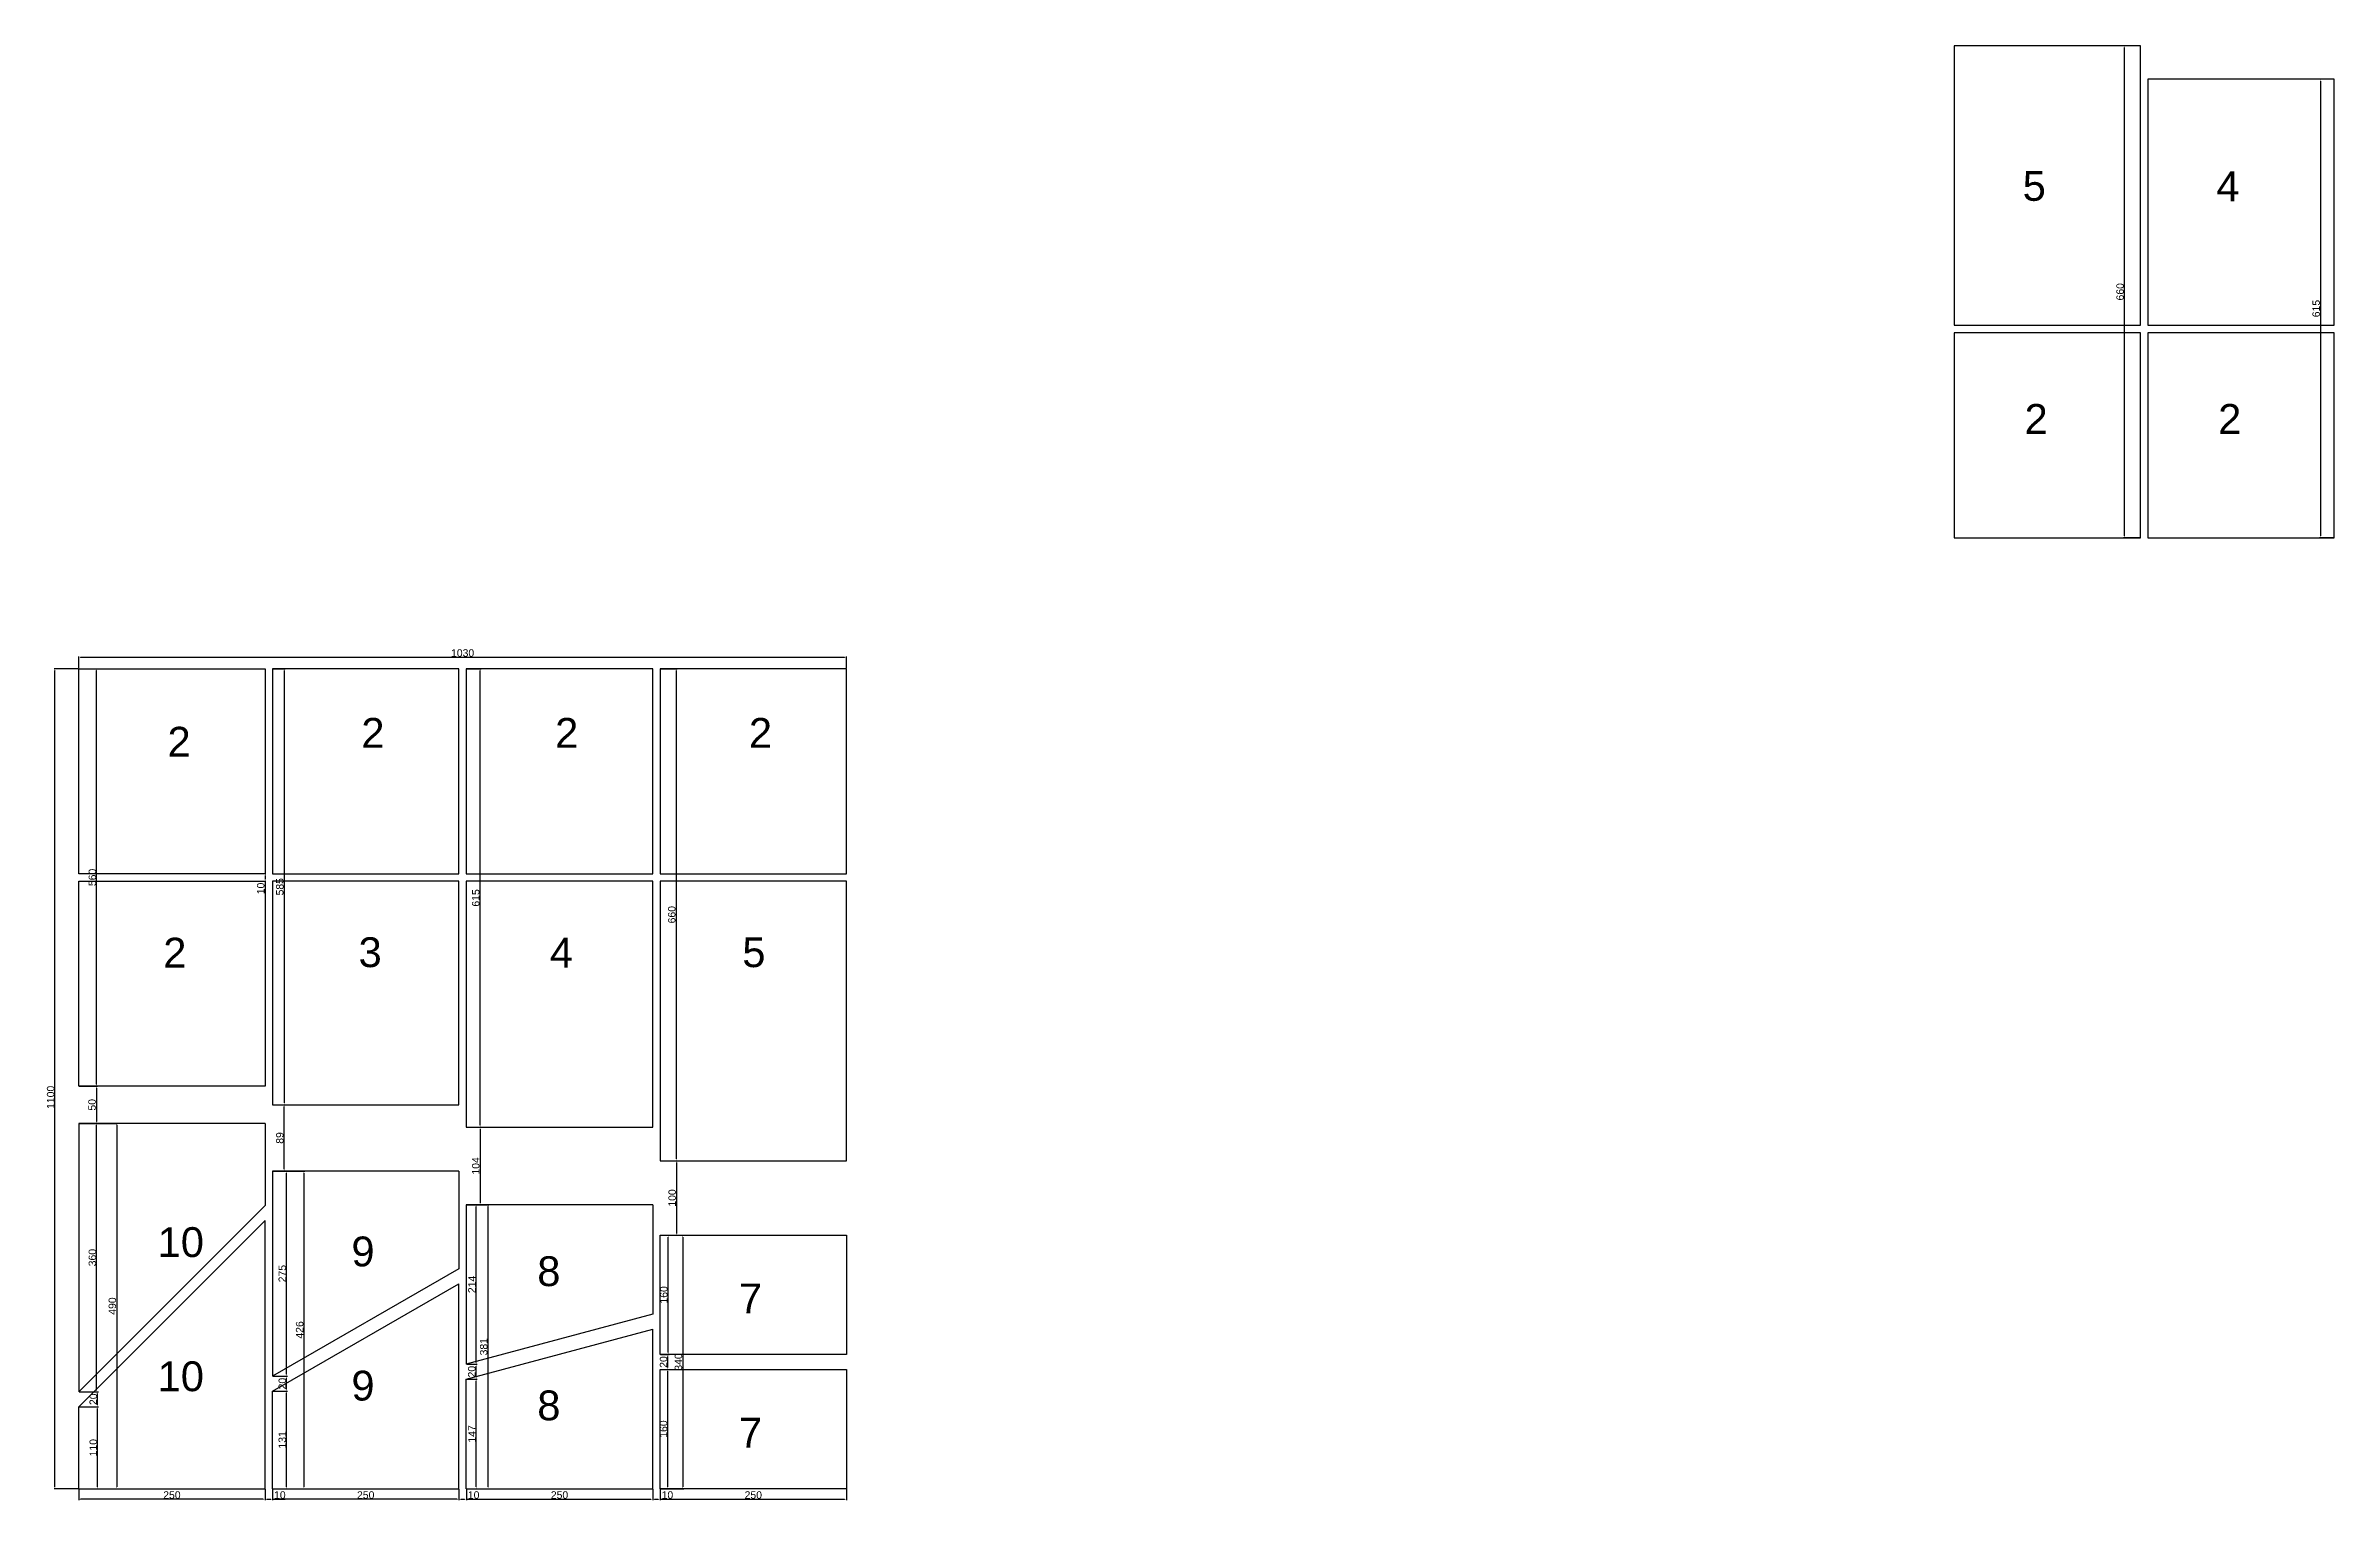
# Model space of a CAD drawing. Header units: millimetres. Extents: x -4275 to 17266, y -15886 to 5463.
# Drawn here: x 8340 to 11411, y -4808 to -2857 of the extents above; entities that cross this region are included whole.
import ezdxf

# ---------------------------------------------------------------- set-up
doc = ezdxf.new("R2010")
doc.units = ezdxf.units.MM
doc.layers.add('尺寸标注', color=6, linetype='Continuous')
doc.layers.add('标号', color=4, linetype='Continuous')
doc.styles.get("Standard").update_dxf_attribs({"font": 'arial.ttf'})
doc.dimstyles.new('ISO-25-JHF', dxfattribs={"dimtxt": 10, "dimasz": 2.5, "dimexe": 1.25, "dimexo": 0.625, "dimtad": 1, "dimtxsty": 'Standard', "dimcen": 2.5, "dimadec": 0, "dimazin": 0, "dimtfac": 1, "dimtmove": 0, "dimatfit": 3, "dimfxl": 1, "dimarcsym": 0})

# ---------------------------------------------------------------- blocks, each defined once
blk = doc.blocks.new('*D156')
at = {"layer": 'Defpoints', "color": 0, "transparency": 16777216}
for p in [(8384.5, -3693), (8408.5, -3693), (8384.5, -4253)]:
    blk.add_point(p, dxfattribs=at)
at = {"layer": '尺寸标注', "color": 0, "lineweight": -2, "transparency": 16777216}
for p, q in [((8385.1, -3693), (8409.7, -3693)), ((8408.5, -4250.5), (8408.5, -3695.5)), ((8385.1, -4253), (8409.7, -4253))]:
    blk.add_line(p, q, dxfattribs=at)
at = {"layer": '尺寸标注', "color": 0, "transparency": 16777216}
for points in [[(8408.1, -3695.5), (8408.9, -3695.5), (8408.5, -3693)], [(8408.1, -4250.5), (8408.9, -4250.5), (8408.5, -4253)]]:
    blk.add_solid(points, dxfattribs=at)
at = {"layer": '尺寸标注', "color": 0, "transparency": 16777216, "insert": (8402.8, -3973), "char_height": 10, "attachment_point": 5, "rotation": 90}
blk.add_mtext('560', dxfattribs=at)
blk = doc.blocks.new('*D159')
at = {"layer": 'Defpoints', "color": 0, "transparency": 16777216}
for p in [(8644.5, -3693), (8644.5, -4278), (8660.1, -4278)]:
    blk.add_point(p, dxfattribs=at)
at = {"layer": '尺寸标注', "color": 0, "lineweight": -2, "transparency": 16777216}
for p, q in [((8645.1, -3693), (8661.3, -3693)), ((8660.1, -3695.5), (8660.1, -4275.5)), ((8645.1, -4278), (8661.3, -4278))]:
    blk.add_line(p, q, dxfattribs=at)
at = {"layer": '尺寸标注', "color": 0, "transparency": 16777216}
for points in [[(8659.7, -3695.5), (8660.5, -3695.5), (8660.1, -3693)], [(8659.7, -4275.5), (8660.5, -4275.5), (8660.1, -4278)]]:
    blk.add_solid(points, dxfattribs=at)
at = {"layer": '尺寸标注', "color": 0, "transparency": 16777216, "insert": (8654.3, -3985.5), "char_height": 10, "attachment_point": 5, "rotation": 90}
blk.add_mtext('585', dxfattribs=at)
blk = doc.blocks.new('*D160')
at = {"layer": 'Defpoints', "color": 0, "transparency": 16777216}
for p in [(8904.5, -3693), (8923, -3693), (8904.5, -4308)]:
    blk.add_point(p, dxfattribs=at)
at = {"layer": '尺寸标注', "color": 0, "lineweight": -2, "transparency": 16777216}
for p, q in [((8905.1, -3693), (8924.2, -3693)), ((8923, -4305.5), (8923, -3695.5)), ((8905.1, -4308), (8924.2, -4308))]:
    blk.add_line(p, q, dxfattribs=at)
at = {"layer": '尺寸标注', "color": 0, "transparency": 16777216}
for points in [[(8922.5, -3695.5), (8923.4, -3695.5), (8923, -3693)], [(8922.5, -4305.5), (8923.4, -4305.5), (8923, -4308)]]:
    blk.add_solid(points, dxfattribs=at)
at = {"layer": '尺寸标注', "color": 0, "transparency": 16777216, "insert": (8917.2, -4000.5), "char_height": 10, "attachment_point": 5, "rotation": 90}
blk.add_mtext('615', dxfattribs=at)
blk = doc.blocks.new('*D161')
at = {"layer": 'Defpoints', "color": 0, "transparency": 16777216}
for p in [(9164.5, -3693), (9164.5, -4353), (9186, -4353)]:
    blk.add_point(p, dxfattribs=at)
at = {"layer": '尺寸标注', "color": 0, "lineweight": -2, "transparency": 16777216}
for p, q in [((9165.1, -3693), (9187.2, -3693)), ((9186, -3695.5), (9186, -4350.5)), ((9165.1, -4353), (9187.2, -4353))]:
    blk.add_line(p, q, dxfattribs=at)
at = {"layer": '尺寸标注', "color": 0, "transparency": 16777216}
for points in [[(9185.6, -3695.5), (9186.4, -3695.5), (9186, -3693)], [(9185.6, -4350.5), (9186.4, -4350.5), (9186, -4353)]]:
    blk.add_solid(points, dxfattribs=at)
at = {"layer": '尺寸标注', "color": 0, "transparency": 16777216, "insert": (9180.2, -4023), "char_height": 10, "attachment_point": 5, "rotation": 90}
blk.add_mtext('660', dxfattribs=at)
blk = doc.blocks.new('*D166')
at = {"layer": 'Defpoints', "color": 0, "transparency": 16777216}
for p in [(8634.5, -3968), (8634.5, -3978), (8634.5, -3978)]:
    blk.add_point(p, dxfattribs=at)
at = {"layer": '尺寸标注', "color": 0, "lineweight": -2, "transparency": 16777216}
for p, q in [((8634.5, -3970.5), (8634.5, -3975.5)), ((8634.5, -3978), (8634.5, -3995.1)), ((8635.1, -3968), (8635.7, -3968)), ((8635.1, -3978), (8635.7, -3978))]:
    blk.add_line(p, q, dxfattribs=at)
at = {"layer": '尺寸标注', "color": 0, "transparency": 16777216}
for points in [[(8634.1, -3970.5), (8634.9, -3970.5), (8634.5, -3968)], [(8634.1, -3975.5), (8634.9, -3975.5), (8634.5, -3978)]]:
    blk.add_solid(points, dxfattribs=at)
at = {"layer": '尺寸标注', "color": 0, "transparency": 16777216, "insert": (8628.8, -3987.8), "char_height": 10, "attachment_point": 5, "rotation": 90}
blk.add_mtext('10', dxfattribs=at)
blk = doc.blocks.new('*D205')
at = {"layer": 'Defpoints', "color": 0, "transparency": 16777216}
for p in [(11410.5, -2902.4), (11392, -3517.4), (11410.5, -3517.4)]:
    blk.add_point(p, dxfattribs=at)
at = {"layer": '尺寸标注', "color": 0, "lineweight": -2, "transparency": 16777216}
for p, q in [((11409.9, -2902.4), (11390.8, -2902.4)), ((11392, -2904.9), (11392, -3514.9)), ((11409.9, -3517.4), (11390.8, -3517.4))]:
    blk.add_line(p, q, dxfattribs=at)
at = {"layer": '尺寸标注', "color": 0, "transparency": 16777216}
for points in [[(11391.6, -2904.9), (11392.5, -2904.9), (11392, -2902.4)], [(11391.6, -3514.9), (11392.5, -3514.9), (11392, -3517.4)]]:
    blk.add_solid(points, dxfattribs=at)
at = {"layer": '尺寸标注', "color": 0, "transparency": 16777216, "insert": (11386.3, -3209.9), "char_height": 10, "attachment_point": 5, "rotation": 90}
blk.add_mtext('615', dxfattribs=at)
blk = doc.blocks.new('*D206')
at = {"layer": 'Defpoints', "color": 0, "transparency": 16777216}
for p in [(11129, -2857.4), (11150.5, -2857.4), (11150.5, -3517.4)]:
    blk.add_point(p, dxfattribs=at)
at = {"layer": '尺寸标注', "color": 0, "lineweight": -2, "transparency": 16777216}
for p, q in [((11149.9, -2857.4), (11127.8, -2857.4)), ((11129, -3514.9), (11129, -2859.9)), ((11149.9, -3517.4), (11127.8, -3517.4))]:
    blk.add_line(p, q, dxfattribs=at)
at = {"layer": '尺寸标注', "color": 0, "transparency": 16777216}
for points in [[(11128.6, -2859.9), (11129.4, -2859.9), (11129, -2857.4)], [(11128.6, -3514.9), (11129.4, -3514.9), (11129, -3517.4)]]:
    blk.add_solid(points, dxfattribs=at)
at = {"layer": '尺寸标注', "color": 0, "transparency": 16777216, "insert": (11123.3, -3187.4), "char_height": 10, "attachment_point": 5, "rotation": 90}
blk.add_mtext('660', dxfattribs=at)
blk = doc.blocks.new('*D208')
at = {"layer": 'Defpoints', "color": 0, "transparency": 16777216}
for p in [(8384.5, -4793), (8384.5, -4807.2), (8634.5, -4793)]:
    blk.add_point(p, dxfattribs=at)
at = {"layer": '尺寸标注', "color": 0, "lineweight": -2, "transparency": 16777216}
for p, q in [((8384.5, -4793.6), (8384.5, -4808.4)), ((8632, -4807.2), (8387, -4807.2)), ((8634.5, -4793.6), (8634.5, -4808.4))]:
    blk.add_line(p, q, dxfattribs=at)
at = {"layer": '尺寸标注', "color": 0, "transparency": 16777216}
for points in [[(8387, -4806.8), (8387, -4807.6), (8384.5, -4807.2)], [(8632, -4806.8), (8632, -4807.6), (8634.5, -4807.2)]]:
    blk.add_solid(points, dxfattribs=at)
at = {"layer": '尺寸标注', "color": 0, "transparency": 16777216, "insert": (8509.5, -4801.5), "char_height": 10, "attachment_point": 5}
blk.add_mtext('250', dxfattribs=at)
blk = doc.blocks.new('*D209')
at = {"layer": 'Defpoints', "color": 0, "transparency": 16777216}
for p in [(8384.5, -4683), (8409.7, -4683), (8384.5, -4793)]:
    blk.add_point(p, dxfattribs=at)
at = {"layer": '尺寸标注', "color": 0, "lineweight": -2, "transparency": 16777216}
for p, q in [((8385.1, -4683), (8411, -4683)), ((8409.7, -4790.5), (8409.7, -4685.5)), ((8385.1, -4793), (8411, -4793))]:
    blk.add_line(p, q, dxfattribs=at)
at = {"layer": '尺寸标注', "color": 0, "transparency": 16777216}
for points in [[(8409.3, -4685.5), (8410.2, -4685.5), (8409.7, -4683)], [(8409.3, -4790.5), (8410.2, -4790.5), (8409.7, -4793)]]:
    blk.add_solid(points, dxfattribs=at)
at = {"layer": '尺寸标注', "color": 0, "transparency": 16777216, "insert": (8404, -4738), "char_height": 10, "attachment_point": 5, "rotation": 90}
blk.add_mtext('110', dxfattribs=at)
blk = doc.blocks.new('*D210')
at = {"layer": 'Defpoints', "color": 0, "transparency": 16777216}
for p in [(8384.5, -4663), (8409.7, -4663), (8384.5, -4683)]:
    blk.add_point(p, dxfattribs=at)
at = {"layer": '尺寸标注', "color": 0, "lineweight": -2, "transparency": 16777216}
for p, q in [((8385.1, -4663), (8411, -4663)), ((8409.7, -4680.5), (8409.7, -4665.5)), ((8385.1, -4683), (8411, -4683))]:
    blk.add_line(p, q, dxfattribs=at)
at = {"layer": '尺寸标注', "color": 0, "transparency": 16777216}
for points in [[(8409.3, -4665.5), (8410.2, -4665.5), (8409.7, -4663)], [(8409.3, -4680.5), (8410.2, -4680.5), (8409.7, -4683)]]:
    blk.add_solid(points, dxfattribs=at)
at = {"layer": '尺寸标注', "color": 0, "transparency": 16777216, "insert": (8404, -4673), "char_height": 10, "attachment_point": 5, "rotation": 90}
blk.add_mtext('20', dxfattribs=at)
blk = doc.blocks.new('*D211')
at = {"layer": 'Defpoints', "color": 0, "transparency": 16777216}
for p in [(8384.5, -4303), (8408.5, -4303), (8384.5, -4663)]:
    blk.add_point(p, dxfattribs=at)
at = {"layer": '尺寸标注', "color": 0, "lineweight": -2, "transparency": 16777216}
for p, q in [((8385.1, -4303), (8409.7, -4303)), ((8408.5, -4660.5), (8408.5, -4305.5)), ((8385.1, -4663), (8409.7, -4663))]:
    blk.add_line(p, q, dxfattribs=at)
at = {"layer": '尺寸标注', "color": 0, "transparency": 16777216}
for points in [[(8408.1, -4305.5), (8408.9, -4305.5), (8408.5, -4303)], [(8408.1, -4660.5), (8408.9, -4660.5), (8408.5, -4663)]]:
    blk.add_solid(points, dxfattribs=at)
at = {"layer": '尺寸标注', "color": 0, "transparency": 16777216, "insert": (8402.8, -4483), "char_height": 10, "attachment_point": 5, "rotation": 90}
blk.add_mtext('360', dxfattribs=at)
blk = doc.blocks.new('*D213')
at = {"layer": 'Defpoints', "color": 0, "transparency": 16777216}
for p in [(9164.5, -4793), (9414.5, -4793), (9414.5, -4807.2)]:
    blk.add_point(p, dxfattribs=at)
at = {"layer": '尺寸标注', "color": 0, "lineweight": -2, "transparency": 16777216}
for p, q in [((9164.5, -4793.6), (9164.5, -4808.4)), ((9167, -4807.2), (9412, -4807.2)), ((9414.5, -4793.6), (9414.5, -4808.4))]:
    blk.add_line(p, q, dxfattribs=at)
at = {"layer": '尺寸标注', "color": 0, "transparency": 16777216}
for points in [[(9167, -4806.8), (9167, -4807.6), (9164.5, -4807.2)], [(9412, -4806.8), (9412, -4807.6), (9414.5, -4807.2)]]:
    blk.add_solid(points, dxfattribs=at)
at = {"layer": '尺寸标注', "color": 0, "transparency": 16777216, "insert": (9289.5, -4801.5), "char_height": 10, "attachment_point": 5}
blk.add_mtext('250', dxfattribs=at)
blk = doc.blocks.new('*D214')
at = {"layer": 'Defpoints', "color": 0, "transparency": 16777216}
for p in [(9164.5, -4633), (9174.8, -4633), (9164.5, -4793)]:
    blk.add_point(p, dxfattribs=at)
at = {"layer": '尺寸标注', "color": 0, "lineweight": -2, "transparency": 16777216}
for p, q in [((9165.1, -4633), (9176.1, -4633)), ((9174.8, -4790.5), (9174.8, -4635.5)), ((9165.1, -4793), (9176.1, -4793))]:
    blk.add_line(p, q, dxfattribs=at)
at = {"layer": '尺寸标注', "color": 0, "transparency": 16777216}
for points in [[(9174.4, -4635.5), (9175.2, -4635.5), (9174.8, -4633)], [(9174.4, -4790.5), (9175.2, -4790.5), (9174.8, -4793)]]:
    blk.add_solid(points, dxfattribs=at)
at = {"layer": '尺寸标注', "color": 0, "transparency": 16777216, "insert": (9169.1, -4713), "char_height": 10, "attachment_point": 5, "rotation": 90}
blk.add_mtext('160', dxfattribs=at)
blk = doc.blocks.new('*D215')
at = {"layer": 'Defpoints', "color": 0, "transparency": 16777216}
for p in [(9164.5, -4613), (9164.5, -4633), (9174.8, -4613)]:
    blk.add_point(p, dxfattribs=at)
at = {"layer": '尺寸标注', "color": 0, "lineweight": -2, "transparency": 16777216}
for p, q in [((9165.1, -4613), (9176.1, -4613)), ((9165.1, -4633), (9176.1, -4633)), ((9174.8, -4630.5), (9174.8, -4615.5))]:
    blk.add_line(p, q, dxfattribs=at)
at = {"layer": '尺寸标注', "color": 0, "transparency": 16777216}
for points in [[(9174.4, -4615.5), (9175.2, -4615.5), (9174.8, -4613)], [(9174.4, -4630.5), (9175.2, -4630.5), (9174.8, -4633)]]:
    blk.add_solid(points, dxfattribs=at)
at = {"layer": '尺寸标注', "color": 0, "transparency": 16777216, "insert": (9169.1, -4623), "char_height": 10, "attachment_point": 5, "rotation": 90}
blk.add_mtext('20', dxfattribs=at)
blk = doc.blocks.new('*D216')
at = {"layer": 'Defpoints', "color": 0, "transparency": 16777216}
for p in [(9164.5, -4453), (9175.2, -4453), (9164.5, -4613)]:
    blk.add_point(p, dxfattribs=at)
at = {"layer": '尺寸标注', "color": 0, "lineweight": -2, "transparency": 16777216}
for p, q in [((9165.1, -4453), (9176.5, -4453)), ((9175.2, -4610.5), (9175.2, -4455.5)), ((9165.1, -4613), (9176.5, -4613))]:
    blk.add_line(p, q, dxfattribs=at)
at = {"layer": '尺寸标注', "color": 0, "transparency": 16777216}
for points in [[(9174.8, -4455.5), (9175.6, -4455.5), (9175.2, -4453)], [(9174.8, -4610.5), (9175.6, -4610.5), (9175.2, -4613)]]:
    blk.add_solid(points, dxfattribs=at)
at = {"layer": '尺寸标注', "color": 0, "transparency": 16777216, "insert": (9169.5, -4533), "char_height": 10, "attachment_point": 5, "rotation": 90}
blk.add_mtext('160', dxfattribs=at)
blk = doc.blocks.new('*D212')
at = {"layer": 'Defpoints', "color": 0, "transparency": 16777216}
for p in [(9164.5, -4453), (9164.5, -4793), (9194.8, -4793)]:
    blk.add_point(p, dxfattribs=at)
at = {"layer": '尺寸标注', "color": 0, "lineweight": -2, "transparency": 16777216}
for p, q in [((9165.1, -4453), (9196.1, -4453)), ((9194.8, -4455.5), (9194.8, -4790.5)), ((9165.1, -4793), (9196.1, -4793))]:
    blk.add_line(p, q, dxfattribs=at)
at = {"layer": '尺寸标注', "color": 0, "transparency": 16777216}
for points in [[(9194.4, -4455.5), (9195.2, -4455.5), (9194.8, -4453)], [(9194.4, -4790.5), (9195.2, -4790.5), (9194.8, -4793)]]:
    blk.add_solid(points, dxfattribs=at)
at = {"layer": '尺寸标注', "color": 0, "transparency": 16777216, "insert": (9189.1, -4623), "char_height": 10, "attachment_point": 5, "rotation": 90}
blk.add_mtext('340', dxfattribs=at)
blk = doc.blocks.new('*D218')
at = {"layer": 'Defpoints', "color": 0, "transparency": 16777216}
for p in [(8904.5, -4793), (9154.5, -4793), (9154.5, -4807.2)]:
    blk.add_point(p, dxfattribs=at)
at = {"layer": '尺寸标注', "color": 0, "lineweight": -2, "transparency": 16777216}
for p, q in [((8904.5, -4793.6), (8904.5, -4808.4)), ((8907, -4807.2), (9152, -4807.2)), ((9154.5, -4793.6), (9154.5, -4808.4))]:
    blk.add_line(p, q, dxfattribs=at)
at = {"layer": '尺寸标注', "color": 0, "transparency": 16777216}
for points in [[(8907, -4806.8), (8907, -4807.6), (8904.5, -4807.2)], [(9152, -4806.8), (9152, -4807.6), (9154.5, -4807.2)]]:
    blk.add_solid(points, dxfattribs=at)
at = {"layer": '尺寸标注', "color": 0, "transparency": 16777216, "insert": (9029.5, -4801.5), "char_height": 10, "attachment_point": 5}
blk.add_mtext('250', dxfattribs=at)
blk = doc.blocks.new('*D219')
at = {"layer": 'Defpoints', "color": 0, "transparency": 16777216}
for p in [(8904.5, -4646), (8917.6, -4646), (8904.5, -4793)]:
    blk.add_point(p, dxfattribs=at)
at = {"layer": '尺寸标注', "color": 0, "lineweight": -2, "transparency": 16777216}
for p, q in [((8905.1, -4646), (8918.9, -4646)), ((8917.6, -4790.5), (8917.6, -4648.5)), ((8905.1, -4793), (8918.9, -4793))]:
    blk.add_line(p, q, dxfattribs=at)
at = {"layer": '尺寸标注', "color": 0, "transparency": 16777216}
for points in [[(8917.2, -4648.5), (8918.1, -4648.5), (8917.6, -4646)], [(8917.2, -4790.5), (8918.1, -4790.5), (8917.6, -4793)]]:
    blk.add_solid(points, dxfattribs=at)
at = {"layer": '尺寸标注', "color": 0, "transparency": 16777216, "insert": (8912, -4719.5), "char_height": 10, "attachment_point": 5, "rotation": 90}
blk.add_mtext('147', dxfattribs=at)
blk = doc.blocks.new('*D220')
at = {"layer": 'Defpoints', "color": 0, "transparency": 16777216}
for p in [(8904.5, -4626), (8917.6, -4626), (8904.5, -4646)]:
    blk.add_point(p, dxfattribs=at)
at = {"layer": '尺寸标注', "color": 0, "lineweight": -2, "transparency": 16777216}
for p, q in [((8905.1, -4626), (8918.9, -4626)), ((8917.6, -4643.5), (8917.6, -4628.5)), ((8905.1, -4646), (8918.9, -4646))]:
    blk.add_line(p, q, dxfattribs=at)
at = {"layer": '尺寸标注', "color": 0, "transparency": 16777216}
for points in [[(8917.2, -4628.5), (8918.1, -4628.5), (8917.6, -4626)], [(8917.2, -4643.5), (8918.1, -4643.5), (8917.6, -4646)]]:
    blk.add_solid(points, dxfattribs=at)
at = {"layer": '尺寸标注', "color": 0, "transparency": 16777216, "insert": (8911.9, -4636), "char_height": 10, "attachment_point": 5, "rotation": 90}
blk.add_mtext('20', dxfattribs=at)
blk = doc.blocks.new('*D221')
at = {"layer": 'Defpoints', "color": 0, "transparency": 16777216}
for p in [(8904.5, -4412), (8917.6, -4412), (8904.5, -4626)]:
    blk.add_point(p, dxfattribs=at)
at = {"layer": '尺寸标注', "color": 0, "lineweight": -2, "transparency": 16777216}
for p, q in [((8905.1, -4412), (8918.9, -4412)), ((8917.6, -4623.5), (8917.6, -4414.5)), ((8905.1, -4626), (8918.9, -4626))]:
    blk.add_line(p, q, dxfattribs=at)
at = {"layer": '尺寸标注', "color": 0, "transparency": 16777216}
for points in [[(8917.2, -4414.5), (8918.1, -4414.5), (8917.6, -4412)], [(8917.2, -4623.5), (8918.1, -4623.5), (8917.6, -4626)]]:
    blk.add_solid(points, dxfattribs=at)
at = {"layer": '尺寸标注', "color": 0, "transparency": 16777216, "insert": (8912, -4519), "char_height": 10, "attachment_point": 5, "rotation": 90}
blk.add_mtext('214', dxfattribs=at)
blk = doc.blocks.new('*D217')
at = {"layer": 'Defpoints', "color": 0, "transparency": 16777216}
for p in [(8904.5, -4412), (8933.6, -4412), (8904.5, -4793)]:
    blk.add_point(p, dxfattribs=at)
at = {"layer": '尺寸标注', "color": 0, "lineweight": -2, "transparency": 16777216}
for p, q in [((8905.1, -4412), (8934.9, -4412)), ((8933.6, -4790.5), (8933.6, -4414.5)), ((8905.1, -4793), (8934.9, -4793))]:
    blk.add_line(p, q, dxfattribs=at)
at = {"layer": '尺寸标注', "color": 0, "transparency": 16777216}
for points in [[(8933.2, -4414.5), (8934, -4414.5), (8933.6, -4412)], [(8933.2, -4790.5), (8934, -4790.5), (8933.6, -4793)]]:
    blk.add_solid(points, dxfattribs=at)
at = {"layer": '尺寸标注', "color": 0, "transparency": 16777216, "insert": (8927.9, -4602.5), "char_height": 10, "attachment_point": 5, "rotation": 90}
blk.add_mtext('381', dxfattribs=at)
blk = doc.blocks.new('*D223')
at = {"layer": 'Defpoints', "color": 0, "transparency": 16777216}
for p in [(8644.5, -4793), (8644.5, -4807.2), (8894.5, -4793)]:
    blk.add_point(p, dxfattribs=at)
at = {"layer": '尺寸标注', "color": 0, "lineweight": -2, "transparency": 16777216}
for p, q in [((8644.5, -4793.6), (8644.5, -4808.4)), ((8892, -4807.2), (8647, -4807.2)), ((8894.5, -4793.6), (8894.5, -4808.4))]:
    blk.add_line(p, q, dxfattribs=at)
at = {"layer": '尺寸标注', "color": 0, "transparency": 16777216}
for points in [[(8647, -4806.8), (8647, -4807.6), (8644.5, -4807.2)], [(8892, -4806.8), (8892, -4807.6), (8894.5, -4807.2)]]:
    blk.add_solid(points, dxfattribs=at)
at = {"layer": '尺寸标注', "color": 0, "transparency": 16777216, "insert": (8769.5, -4801.5), "char_height": 10, "attachment_point": 5}
blk.add_mtext('250', dxfattribs=at)
blk = doc.blocks.new('*D224')
at = {"layer": 'Defpoints', "color": 0, "transparency": 16777216}
for p in [(8644.5, -4662), (8663.3, -4662), (8644.5, -4793)]:
    blk.add_point(p, dxfattribs=at)
at = {"layer": '尺寸标注', "color": 0, "lineweight": -2, "transparency": 16777216}
for p, q in [((8645.1, -4662), (8664.6, -4662)), ((8663.3, -4790.5), (8663.3, -4664.5)), ((8645.1, -4793), (8664.6, -4793))]:
    blk.add_line(p, q, dxfattribs=at)
at = {"layer": '尺寸标注', "color": 0, "transparency": 16777216}
for points in [[(8662.9, -4664.5), (8663.8, -4664.5), (8663.3, -4662)], [(8662.9, -4790.5), (8663.8, -4790.5), (8663.3, -4793)]]:
    blk.add_solid(points, dxfattribs=at)
at = {"layer": '尺寸标注', "color": 0, "transparency": 16777216, "insert": (8657.6, -4727.5), "char_height": 10, "attachment_point": 5, "rotation": 90}
blk.add_mtext('131', dxfattribs=at)
blk = doc.blocks.new('*D225')
at = {"layer": 'Defpoints', "color": 0, "transparency": 16777216}
for p in [(8644.5, -4642), (8644.5, -4662), (8663.3, -4642)]:
    blk.add_point(p, dxfattribs=at)
at = {"layer": '尺寸标注', "color": 0, "lineweight": -2, "transparency": 16777216}
for p, q in [((8645.1, -4642), (8664.6, -4642)), ((8645.1, -4662), (8664.6, -4662)), ((8663.3, -4659.5), (8663.3, -4644.5))]:
    blk.add_line(p, q, dxfattribs=at)
at = {"layer": '尺寸标注', "color": 0, "transparency": 16777216}
for points in [[(8662.9, -4644.5), (8663.8, -4644.5), (8663.3, -4642)], [(8662.9, -4659.5), (8663.8, -4659.5), (8663.3, -4662)]]:
    blk.add_solid(points, dxfattribs=at)
at = {"layer": '尺寸标注', "color": 0, "transparency": 16777216, "insert": (8657.6, -4652), "char_height": 10, "attachment_point": 5, "rotation": 90}
blk.add_mtext('20', dxfattribs=at)
blk = doc.blocks.new('*D226')
at = {"layer": 'Defpoints', "color": 0, "transparency": 16777216}
for p in [(8644.5, -4367), (8663.3, -4367), (8644.5, -4642)]:
    blk.add_point(p, dxfattribs=at)
at = {"layer": '尺寸标注', "color": 0, "lineweight": -2, "transparency": 16777216}
for p, q in [((8645.1, -4367), (8664.6, -4367)), ((8663.3, -4639.5), (8663.3, -4369.5)), ((8645.1, -4642), (8664.6, -4642))]:
    blk.add_line(p, q, dxfattribs=at)
at = {"layer": '尺寸标注', "color": 0, "transparency": 16777216}
for points in [[(8662.9, -4369.5), (8663.8, -4369.5), (8663.3, -4367)], [(8662.9, -4639.5), (8663.8, -4639.5), (8663.3, -4642)]]:
    blk.add_solid(points, dxfattribs=at)
at = {"layer": '尺寸标注', "color": 0, "transparency": 16777216, "insert": (8657.6, -4504.5), "char_height": 10, "attachment_point": 5, "rotation": 90}
blk.add_mtext('275', dxfattribs=at)
blk = doc.blocks.new('*D222')
at = {"layer": 'Defpoints', "color": 0, "transparency": 16777216}
for p in [(8644.5, -4367), (8644.5, -4793), (8686.6, -4793)]:
    blk.add_point(p, dxfattribs=at)
at = {"layer": '尺寸标注', "color": 0, "lineweight": -2, "transparency": 16777216}
for p, q in [((8645.1, -4367), (8687.8, -4367)), ((8686.6, -4369.5), (8686.6, -4790.5)), ((8645.1, -4793), (8687.8, -4793))]:
    blk.add_line(p, q, dxfattribs=at)
at = {"layer": '尺寸标注', "color": 0, "transparency": 16777216}
for points in [[(8686.2, -4369.5), (8687, -4369.5), (8686.6, -4367)], [(8686.2, -4790.5), (8687, -4790.5), (8686.6, -4793)]]:
    blk.add_solid(points, dxfattribs=at)
at = {"layer": '尺寸标注', "color": 0, "transparency": 16777216, "insert": (8680.9, -4580), "char_height": 10, "attachment_point": 5, "rotation": 90}
blk.add_mtext('426', dxfattribs=at)
blk = doc.blocks.new('*D227')
at = {"layer": 'Defpoints', "color": 0, "transparency": 16777216}
for p in [(9154.5, -4793), (9164.5, -4793), (9164.5, -4807.2)]:
    blk.add_point(p, dxfattribs=at)
at = {"layer": '尺寸标注', "color": 0, "lineweight": -2, "transparency": 16777216}
for p, q in [((9154.5, -4793.6), (9154.5, -4808.4)), ((9157, -4807.2), (9162, -4807.2)), ((9164.5, -4793.6), (9164.5, -4808.4)), ((9164.5, -4807.2), (9181.6, -4807.2))]:
    blk.add_line(p, q, dxfattribs=at)
at = {"layer": '尺寸标注', "color": 0, "transparency": 16777216}
for points in [[(9157, -4806.8), (9157, -4807.6), (9154.5, -4807.2)], [(9162, -4806.8), (9162, -4807.6), (9164.5, -4807.2)]]:
    blk.add_solid(points, dxfattribs=at)
at = {"layer": '尺寸标注', "color": 0, "transparency": 16777216, "insert": (9174.3, -4801.5), "char_height": 10, "attachment_point": 5}
blk.add_mtext('10', dxfattribs=at)
blk = doc.blocks.new('*D228')
at = {"layer": 'Defpoints', "color": 0, "transparency": 16777216}
for p in [(8894.5, -4793), (8904.5, -4793), (8904.5, -4807.2)]:
    blk.add_point(p, dxfattribs=at)
at = {"layer": '尺寸标注', "color": 0, "lineweight": -2, "transparency": 16777216}
for p, q in [((8894.5, -4793.6), (8894.5, -4808.4)), ((8897, -4807.2), (8902, -4807.2)), ((8904.5, -4793.6), (8904.5, -4808.4)), ((8904.5, -4807.2), (8921.6, -4807.2))]:
    blk.add_line(p, q, dxfattribs=at)
at = {"layer": '尺寸标注', "color": 0, "transparency": 16777216}
for points in [[(8897, -4806.8), (8897, -4807.6), (8894.5, -4807.2)], [(8902, -4806.8), (8902, -4807.6), (8904.5, -4807.2)]]:
    blk.add_solid(points, dxfattribs=at)
at = {"layer": '尺寸标注', "color": 0, "transparency": 16777216, "insert": (8914.3, -4801.5), "char_height": 10, "attachment_point": 5}
blk.add_mtext('10', dxfattribs=at)
blk = doc.blocks.new('*D229')
at = {"layer": 'Defpoints', "color": 0, "transparency": 16777216}
for p in [(8634.5, -4793), (8644.5, -4793), (8644.5, -4807.2)]:
    blk.add_point(p, dxfattribs=at)
at = {"layer": '尺寸标注', "color": 0, "lineweight": -2, "transparency": 16777216}
for p, q in [((8634.5, -4793.6), (8634.5, -4808.4)), ((8637, -4807.2), (8642, -4807.2)), ((8644.5, -4793.6), (8644.5, -4808.4)), ((8644.5, -4807.2), (8661.6, -4807.2))]:
    blk.add_line(p, q, dxfattribs=at)
at = {"layer": '尺寸标注', "color": 0, "transparency": 16777216}
for points in [[(8637, -4806.8), (8637, -4807.6), (8634.5, -4807.2)], [(8642, -4806.8), (8642, -4807.6), (8644.5, -4807.2)]]:
    blk.add_solid(points, dxfattribs=at)
at = {"layer": '尺寸标注', "color": 0, "transparency": 16777216, "insert": (8654.3, -4801.5), "char_height": 10, "attachment_point": 5}
blk.add_mtext('10', dxfattribs=at)
blk = doc.blocks.new('*D230')
at = {"layer": 'Defpoints', "color": 0, "transparency": 16777216}
for p in [(8393.3, -4303), (8393.3, -4793), (8435.4, -4793)]:
    blk.add_point(p, dxfattribs=at)
at = {"layer": '尺寸标注', "color": 0, "lineweight": -2, "transparency": 16777216}
for p, q in [((8393.9, -4303), (8436.6, -4303)), ((8435.4, -4305.5), (8435.4, -4790.5)), ((8393.9, -4793), (8436.6, -4793))]:
    blk.add_line(p, q, dxfattribs=at)
at = {"layer": '尺寸标注', "color": 0, "transparency": 16777216}
for points in [[(8435, -4305.5), (8435.8, -4305.5), (8435.4, -4303)], [(8435, -4790.5), (8435.8, -4790.5), (8435.4, -4793)]]:
    blk.add_solid(points, dxfattribs=at)
at = {"layer": '尺寸标注', "color": 0, "transparency": 16777216, "insert": (8429.6, -4548), "char_height": 10, "attachment_point": 5, "rotation": 90}
blk.add_mtext('490', dxfattribs=at)
blk = doc.blocks.new('*D231')
at = {"layer": 'Defpoints', "color": 0, "transparency": 16777216}
for p in [(8352.5, -3693), (8384.5, -3693), (8384.5, -4793)]:
    blk.add_point(p, dxfattribs=at)
at = {"layer": '尺寸标注', "color": 0, "lineweight": -2, "transparency": 16777216}
for p, q in [((8383.9, -3693), (8351.3, -3693)), ((8352.5, -4790.5), (8352.5, -3695.5)), ((8383.9, -4793), (8351.3, -4793))]:
    blk.add_line(p, q, dxfattribs=at)
at = {"layer": '尺寸标注', "color": 0, "transparency": 16777216}
for points in [[(8352.1, -3695.5), (8353, -3695.5), (8352.5, -3693)], [(8352.1, -4790.5), (8353, -4790.5), (8352.5, -4793)]]:
    blk.add_solid(points, dxfattribs=at)
at = {"layer": '尺寸标注', "color": 0, "transparency": 16777216, "insert": (8346.8, -4268), "char_height": 10, "attachment_point": 5, "rotation": 90}
blk.add_mtext('1100', dxfattribs=at)
blk = doc.blocks.new('*D232')
at = {"layer": 'Defpoints', "color": 0, "transparency": 16777216}
for p in [(8384.5, -4253), (8384.5, -4303), (8408.1, -4303)]:
    blk.add_point(p, dxfattribs=at)
at = {"layer": '尺寸标注', "color": 0, "lineweight": -2, "transparency": 16777216}
for p, q in [((8385.1, -4253), (8409.3, -4253)), ((8408.1, -4255.5), (8408.1, -4300.5)), ((8385.1, -4303), (8409.3, -4303))]:
    blk.add_line(p, q, dxfattribs=at)
at = {"layer": '尺寸标注', "color": 0, "transparency": 16777216}
for points in [[(8407.7, -4255.5), (8408.5, -4255.5), (8408.1, -4253)], [(8407.7, -4300.5), (8408.5, -4300.5), (8408.1, -4303)]]:
    blk.add_solid(points, dxfattribs=at)
at = {"layer": '尺寸标注', "color": 0, "transparency": 16777216, "insert": (8402.4, -4278), "char_height": 10, "attachment_point": 5, "rotation": 90}
blk.add_mtext('50', dxfattribs=at)
blk = doc.blocks.new('*D233')
at = {"layer": 'Defpoints', "color": 0, "transparency": 16777216}
for p in [(8644.5, -4278), (8660.1, -4278), (8644.5, -4367)]:
    blk.add_point(p, dxfattribs=at)
at = {"layer": '尺寸标注', "color": 0, "lineweight": -2, "transparency": 16777216}
for p, q in [((8645.1, -4278), (8661.3, -4278)), ((8660.1, -4364.5), (8660.1, -4280.5)), ((8645.1, -4367), (8661.3, -4367))]:
    blk.add_line(p, q, dxfattribs=at)
at = {"layer": '尺寸标注', "color": 0, "transparency": 16777216}
for points in [[(8659.7, -4280.5), (8660.5, -4280.5), (8660.1, -4278)], [(8659.7, -4364.5), (8660.5, -4364.5), (8660.1, -4367)]]:
    blk.add_solid(points, dxfattribs=at)
at = {"layer": '尺寸标注', "color": 0, "transparency": 16777216, "insert": (8654.3, -4322.5), "char_height": 10, "attachment_point": 5, "rotation": 90}
blk.add_mtext('89', dxfattribs=at)
blk = doc.blocks.new('*D234')
at = {"layer": 'Defpoints', "color": 0, "transparency": 16777216}
for p in [(8904.5, -4308), (8904.5, -4412), (8923, -4412)]:
    blk.add_point(p, dxfattribs=at)
at = {"layer": '尺寸标注', "color": 0, "lineweight": -2, "transparency": 16777216}
for p, q in [((8905.1, -4308), (8924.2, -4308)), ((8923, -4310.5), (8923, -4409.5)), ((8905.1, -4412), (8924.2, -4412))]:
    blk.add_line(p, q, dxfattribs=at)
at = {"layer": '尺寸标注', "color": 0, "transparency": 16777216}
for points in [[(8922.5, -4310.5), (8923.4, -4310.5), (8923, -4308)], [(8922.5, -4409.5), (8923.4, -4409.5), (8923, -4412)]]:
    blk.add_solid(points, dxfattribs=at)
at = {"layer": '尺寸标注', "color": 0, "transparency": 16777216, "insert": (8917.2, -4360), "char_height": 10, "attachment_point": 5, "rotation": 90}
blk.add_mtext('104', dxfattribs=at)
blk = doc.blocks.new('*D235')
at = {"layer": 'Defpoints', "color": 0, "transparency": 16777216}
for p in [(9164.5, -4353), (9164.5, -4453), (9186.4, -4453)]:
    blk.add_point(p, dxfattribs=at)
at = {"layer": '尺寸标注', "color": 0, "lineweight": -2, "transparency": 16777216}
for p, q in [((9165.1, -4353), (9187.6, -4353)), ((9186.4, -4355.5), (9186.4, -4450.5)), ((9165.1, -4453), (9187.6, -4453))]:
    blk.add_line(p, q, dxfattribs=at)
at = {"layer": '尺寸标注', "color": 0, "transparency": 16777216}
for points in [[(9186, -4355.5), (9186.8, -4355.5), (9186.4, -4353)], [(9186, -4450.5), (9186.8, -4450.5), (9186.4, -4453)]]:
    blk.add_solid(points, dxfattribs=at)
at = {"layer": '尺寸标注', "color": 0, "transparency": 16777216, "insert": (9180.7, -4403), "char_height": 10, "attachment_point": 5, "rotation": 90}
blk.add_mtext('100', dxfattribs=at)
blk = doc.blocks.new('*D236')
at = {"layer": 'Defpoints', "color": 0, "transparency": 16777216}
for p in [(9414.5, -3677.7), (8384.5, -3693), (9414.5, -3693)]:
    blk.add_point(p, dxfattribs=at)
at = {"layer": '尺寸标注', "color": 0, "lineweight": -2, "transparency": 16777216}
for p, q in [((8384.5, -3692.4), (8384.5, -3676.5)), ((8387, -3677.7), (9412, -3677.7)), ((9414.5, -3692.4), (9414.5, -3676.5))]:
    blk.add_line(p, q, dxfattribs=at)
at = {"layer": '尺寸标注', "color": 0, "transparency": 16777216}
for points in [[(8387, -3677.3), (8387, -3678.1), (8384.5, -3677.7)], [(9412, -3677.3), (9412, -3678.1), (9414.5, -3677.7)]]:
    blk.add_solid(points, dxfattribs=at)
at = {"layer": '尺寸标注', "color": 0, "transparency": 16777216, "insert": (8899.5, -3672), "char_height": 10, "attachment_point": 5}
blk.add_mtext('1030', dxfattribs=at)

msp = doc.modelspace()

# ---------------------------------------------------------------- linework, layer by layer
for p, q in [((11150.517, -2857.385), (10900.517, -2857.385)), ((10900.517, -2857.385), (10900.517, -3232.385)), ((11150.517, -3232.385), (11150.517, -2857.385)), ((11410.517, -2902.385), (11160.517, -2902.385)), ((11160.517, -2902.385), (11160.517, -3232.385)), ((11410.517, -3232.385), (11410.517, -2902.385)), ((10900.517, -3232.385), (11150.517, -3232.385)), ((11150.517, -3242.385), (10900.517, -3242.385)), ((10900.517, -3242.385), (10900.517, -3517.385)), ((11150.517, -3517.385), (11150.517, -3242.385)), ((11160.517, -3232.385), (11410.517, -3232.385)), ((11410.517, -3242.385), (11160.517, -3242.385)), ((11160.517, -3242.385), (11160.517, -3517.385)), ((11410.517, -3517.385), (11410.517, -3242.385)), ((10900.517, -3517.385), (11150.517, -3517.385)), ((11160.517, -3517.385), (11410.517, -3517.385)), ((8384.487, -3693.007), (8634.487, -3693.007)), ((8384.487, -3968.007), (8384.487, -3693.007)), ((8634.487, -3693.007), (8634.487, -3968.007)), ((8894.487, -3693.007), (8644.487, -3693.007)), ((8644.487, -3693.007), (8644.487, -3968.007)), ((8894.487, -3968.007), (8894.487, -3693.007)), ((9154.487, -3693.007), (8904.487, -3693.007)), ((8904.487, -3693.007), (8904.487, -3968.007)), ((9154.487, -3968.007), (9154.487, -3693.007)), ((9414.487, -3693.007), (9164.487, -3693.007)), ((9164.487, -3693.007), (9164.487, -3968.007)), ((9414.487, -3968.007), (9414.487, -3693.007)), ((8634.487, -3968.007), (8384.487, -3968.007)), ((8384.487, -3978.007), (8634.487, -3978.007)), ((8384.487, -4253.007), (8384.487, -3978.007)), ((8634.487, -3978.007), (8634.487, -4253.007)), ((8644.487, -3968.007), (8894.487, -3968.007)), ((8894.487, -3978.007), (8644.487, -3978.007)), ((8644.487, -3978.007), (8644.487, -4278.007)), ((8894.487, -4278.007), (8894.487, -3978.007)), ((8904.487, -3968.007), (9154.487, -3968.007)), ((9154.487, -3978.007), (8904.487, -3978.007)), ((8904.487, -3978.007), (8904.487, -4308.007)), ((9154.487, -4308.007), (9154.487, -3978.007)), ((9164.487, -3968.007), (9414.487, -3968.007)), ((9414.487, -3978.007), (9164.487, -3978.007)), ((9164.487, -3978.007), (9164.487, -4353.007)), ((9414.487, -4353.007), (9414.487, -3978.007)), ((8634.487, -4253.007), (8384.487, -4253.007)), ((8644.487, -4278.007), (8894.487, -4278.007)), ((8634.487, -4303.007), (8384.487, -4303.007)), ((8384.487, -4303.007), (8384.487, -4663.007)), ((8634.487, -4303.007), (8634.487, -4413.007)), ((8904.487, -4308.007), (9154.487, -4308.007)), ((9164.487, -4353.007), (9414.487, -4353.007)), ((8894.487, -4367.007), (8644.487, -4367.007)), ((8644.487, -4367.007), (8644.487, -4642.007)), ((8894.487, -4367.007), (8894.487, -4498.007)), ((8634.487, -4413.007), (8384.487, -4663.007)), ((9154.487, -4412.007), (8904.487, -4412.007)), ((8904.487, -4412.007), (8904.487, -4626.007)), ((9154.487, -4412.007), (9154.487, -4559.007)), ((8384.487, -4683.007), (8634.487, -4433.007)), ((8634.487, -4793.007), (8634.487, -4433.007)), ((9164.487, -4453.007), (9414.487, -4453.007)), ((9164.487, -4613.007), (9164.487, -4453.007)), ((9414.487, -4453.007), (9414.487, -4613.007)), ((8894.487, -4498.007), (8644.487, -4642.007)), ((8644.487, -4662.007), (8894.487, -4518.007)), ((8894.487, -4793.007), (8894.487, -4518.007)), ((9154.487, -4559.007), (8904.487, -4626.007)), ((8904.487, -4646.007), (9154.487, -4579.007)), ((9154.487, -4793.007), (9154.487, -4579.007)), ((9414.487, -4613.007), (9164.487, -4613.007)), ((9164.487, -4633.007), (9414.487, -4633.007)), ((9164.487, -4793.007), (9164.487, -4633.007)), ((9414.487, -4633.007), (9414.487, -4793.007)), ((8644.487, -4793.007), (8644.487, -4662.007)), ((8904.487, -4793.007), (8904.487, -4646.007)), ((8384.487, -4793.007), (8384.487, -4683.007)), ((8384.487, -4793.007), (8634.487, -4793.007)), ((8644.487, -4793.007), (8894.487, -4793.007)), ((8904.487, -4793.007), (9154.487, -4793.007)), ((9414.487, -4793.007), (9164.487, -4793.007))]:
    msp.add_line(p, q)

# ---------------------------------------------------------------- texts
at = {"layer": '标号', "char_height": 40, "attachment_point": 7}
for s, insert in [('5 ', (10992.505, -3065.909)), ('4 ', (11252.241, -3065.909)), ('2 ', (10995.032, -3377.961)), ('2 ', (11254.768, -3377.961)), ('2 ', (8503.629, -3810.98)), ('2 ', (8763.629, -3799.079)), ('2 ', (9023.629, -3799.079)), ('2 ', (9283.629, -3799.079)), ('3 ', (8759.933, -4093.878)), ('2 ', (8497.898, -4093.878)), ('4 ', (9016.468, -4093.878)), ('5 ', (9274.749, -4093.878)), ('10 ', (8490.326, -4482.751)), ('9 ', (8750.326, -4495.284)), ('8 ', (8999.681, -4521.798)), ('7 ', (9270.326, -4557.751)), ('10', (8490.326, -4662.751)), ('9 ', (8750.326, -4675.284)), ('8 ', (8999.681, -4701.798)), ('7 ', (9270.326, -4737.751))]:
    msp.add_mtext_dynamic_manual_height_columns(s, width=70.10425, gutter_width=12.5, heights=[0], dxfattribs=dict(at, insert=insert))

# ---------------------------------------------------------------- dimensions: what is measured, and where the dimension line sits
at = {"layer": '尺寸标注'}
for p1, p2, distance, picture, middle in [((11150.517, -3517.385), (11150.517, -2857.385), 21.491, '*D206', (11123.295, -3187.385)), ((11410.517, -2902.385), (11410.517, -3517.385), -18.473, '*D205', (11386.313, -3209.885)), ((8384.487, -3693.007), (9414.487, -3693.007), 15.286, '*D236', (8899.487, -3671.986)), ((8384.487, -4253.007), (8384.487, -3693.007), -24.012, '*D156', (8402.769, -3973.007)), ((8644.487, -3693.007), (8644.487, -4278.007), 15.593, '*D159', (8654.35, -3985.507)), ((8904.487, -4308.007), (8904.487, -3693.007), -18.473, '*D160', (8917.229, -4000.507)), ((9164.487, -3693.007), (9164.487, -4353.007), 21.491, '*D161', (9180.248, -4023.007)), ((8634.487, -3968.007), (8634.487, -3978.007), 0, '*D166', (8628.757, -3987.806)), ((8384.487, -4253.007), (8384.487, -4303.007), 23.596, '*D232', (8402.352, -4278.007)), ((8644.487, -4367.007), (8644.487, -4278.007), -15.593, '*D233', (8654.35, -4322.507)), ((8384.487, -4663.007), (8384.487, -4303.007), -24.012, '*D211', (8402.766, -4483.007)), ((8393.273, -4303.007), (8393.273, -4793.007), 42.101, '*D230', (8429.643, -4548.007)), ((8904.487, -4308.007), (8904.487, -4412.007), 18.473, '*D234', (8917.229, -4360.007)), ((9164.487, -4353.007), (9164.487, -4453.007), 21.907, '*D235', (9180.663, -4403.007)), ((8644.487, -4642.007), (8644.487, -4367.007), -18.849, '*D226', (8657.605, -4504.507)), ((8644.487, -4367.007), (8644.487, -4793.007), 42.101, '*D222', (8680.858, -4580.007)), ((8904.487, -4626.007), (8904.487, -4412.007), -13.148, '*D221', (8911.99, -4519.007)), ((8904.487, -4793.007), (8904.487, -4412.007), -29.114, '*D217', (8927.867, -4602.507)), ((9164.487, -4613.007), (9164.487, -4453.007), -10.74, '*D216', (9169.496, -4533.007)), ((9164.487, -4453.007), (9164.487, -4793.007), 30.318, '*D212', (9189.071, -4623.007)), ((8904.487, -4646.007), (8904.487, -4626.007), -13.148, '*D220', (8911.905, -4636.007)), ((9164.487, -4633.007), (9164.487, -4613.007), -10.323, '*D215', (9169.08, -4623.007)), ((9164.487, -4793.007), (9164.487, -4633.007), -10.323, '*D214', (9169.08, -4713.007)), ((8384.487, -4683.007), (8384.487, -4663.007), -25.262, '*D210', (8404.019, -4673.007)), ((8644.487, -4662.007), (8644.487, -4642.007), -18.849, '*D225', (8657.605, -4652.007)), ((8644.487, -4793.007), (8644.487, -4662.007), -18.849, '*D224', (8657.602, -4727.507)), ((8904.487, -4793.007), (8904.487, -4646.007), -13.148, '*D219', (8911.99, -4719.507)), ((8384.487, -4793.007), (8384.487, -4683.007), -25.262, '*D209', (8404.019, -4738.007)), ((8634.487, -4793.007), (8384.487, -4793.007), 14.193, '*D208', (8509.487, -4801.469)), ((8634.487, -4793.007), (8644.487, -4793.007), -14.193, '*D229', (8654.287, -4801.469)), ((8894.487, -4793.007), (8644.487, -4793.007), 14.193, '*D223', (8769.487, -4801.469)), ((8894.487, -4793.007), (8904.487, -4793.007), -14.193, '*D228', (8914.287, -4801.469)), ((8904.487, -4793.007), (9154.487, -4793.007), -14.193, '*D218', (9029.487, -4801.469)), ((9154.487, -4793.007), (9164.487, -4793.007), -14.193, '*D227', (9174.287, -4801.469)), ((9164.487, -4793.007), (9414.487, -4793.007), -14.193, '*D213', (9289.487, -4801.469))]:
    dim = msp.add_aligned_dim(p1=p1, p2=p2, distance=distance, dimstyle='ISO-25-JHF', dxfattribs=at)
    dim.commit()
    dim.dimension.update_dxf_attribs({"geometry": picture, "text_midpoint": middle})
dim = msp.add_linear_dim(base=(8352.546, -3693.007), p1=(8384.487, -4793.007), p2=(8384.487, -3693.007), angle=90, dimstyle='ISO-25-JHF', dxfattribs=at)
dim.commit()
dim.dimension.update_dxf_attribs({"geometry": '*D231', "text_midpoint": (8352.546, -4267.99), "dimtype": 161})

doc.saveas('drawing.dxf')
